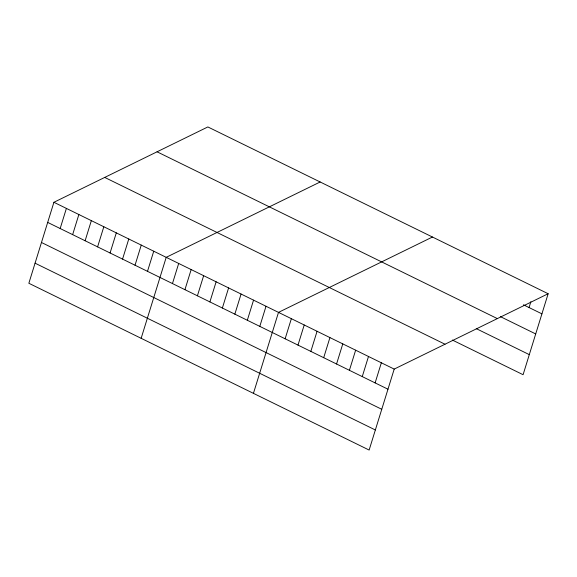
<?xml version="1.0" encoding="UTF-8"?>
<svg xmlns="http://www.w3.org/2000/svg" width="577" height="577" viewBox="0 0 577 577"><rect width="100%" height="100%" fill="white"/><g stroke="black" fill="none" stroke-linecap="round" stroke-linejoin="round"><path stroke-width="0.87" d="M53.913 202.289L28.85 283.264L369.136 450.06L394.206 369.092L548.15 293.736L207.864 126.94L53.913 202.289L394.206 369.092M60.167 228.521L66.391 208.405M72.644 234.637L78.869 214.521M85.122 240.753L91.346 220.638M97.6 246.869L103.824 226.754M110.077 252.986L116.302 232.87M122.555 259.102L128.779 238.986M135.025 265.218L141.257 245.102M147.503 271.334L153.734 251.219M141.149 338.302L166.212 257.335L320.156 181.979M172.458 283.567L178.69 263.451M184.936 289.683L191.167 269.567M197.413 295.799L203.645 275.683M209.891 301.915L216.123 281.8M222.369 308.031L228.6 287.916M234.846 314.148L241.071 294.032M247.324 320.264L253.548 300.148M259.801 326.38L266.026 306.257M253.44 393.348L278.503 312.373L432.454 237.024M285.132 338.793L291.363 318.677M297.992 345.096L304.216 324.981M310.844 351.4L317.069 331.277M323.697 357.697L329.929 337.581M336.557 364L342.781 343.885M349.41 370.304L355.641 350.189M362.262 376.601L368.494 356.485M375.122 382.904L381.347 362.789M529.066 307.555L530.883 301.684M548.15 293.736L523.087 374.711L452.382 340.055M523.44 304.8L541.926 313.859M500.353 316.607L535.708 333.939M157.059 151.801L497.345 318.605M476.27 328.638L529.304 354.631M104.718 177.42L445.004 344.224M47.689 222.405L387.975 389.208M41.472 242.484L381.758 409.288M35.067 263.177L375.353 429.98"/></g></svg>
